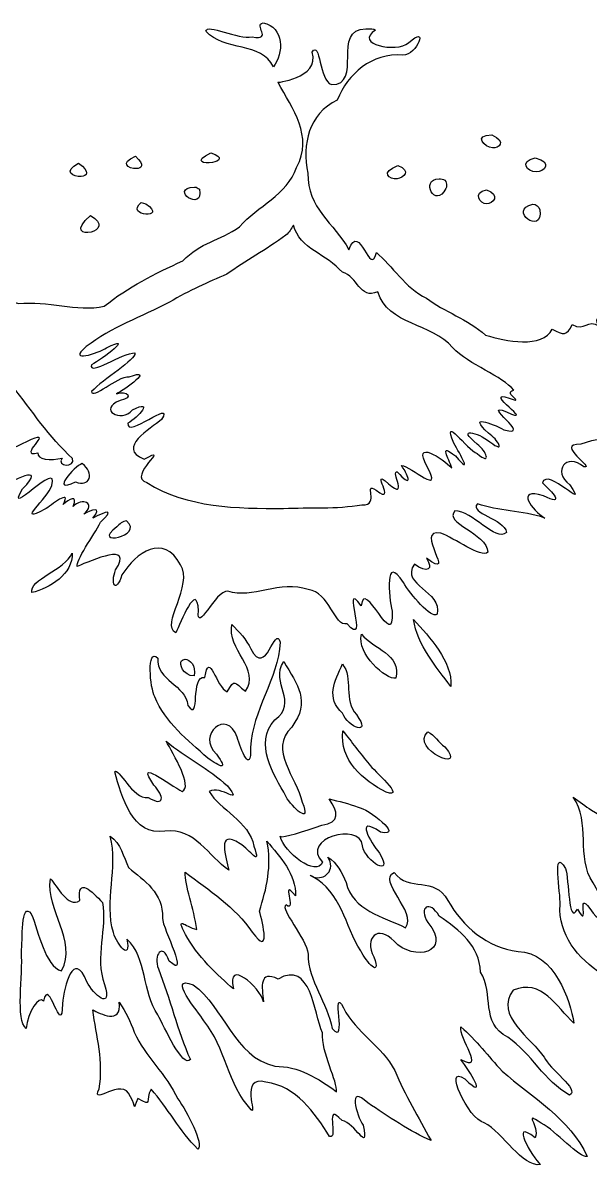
# Model space of a CAD drawing. Header units: centimetres. Extents: x -37.6 to 37.5, y -39.2 to 39.3.
# Drawn here: x -7.91 to 12.32, y -39.2 to 1.63 of the extents above; entities that cross this region are included whole.
import ezdxf

# ---------------------------------------------------------------- set-up
doc = ezdxf.new("R2010")
doc.units = ezdxf.units.CM
doc.header["$MEASUREMENT"] = 0
doc.layers.add('Layer 1', color=7, linetype='Continuous')

msp = doc.modelspace()

# ---------------------------------------------------------------- linework, layer by layer
at = {"layer": 'Layer 1'}
for points, knots in [([(4.32551, 1.42197), (3.07666, 1.41644), (4.24859, -0.59005), (3.09354, -0.57067), (3.09354, -0.57067), (2.64739, -0.44203), (2.70664, 1.04282), (2.40149, 0.58854), (2.40149, 0.58854), (2.70248, -0.36664), (1.03323, -0.50756), (1.19681, -0.49294), (1.19681, -0.49294), (1.68998, -1.43785), (2.46394, -2.41916), (1.84917, -3.52407), (1.84917, -3.52407), (1.50973, -4.51915), (0.46534, -4.89758), (-0.17985, -5.64239), (-0.17985, -5.64239), (-0.87545, -6.14561), (-1.59328, -6.19553), (-2.21053, -6.86278), (-2.21053, -6.86278), (-3.20404, -7.31278), (-4.15653, -7.79218), (-5.0085, -8.47922), (-5.0085, -8.47922), (-5.9918, -8.68907), (-7.03631, -8.27242), (-8.07023, -8.38331), (-8.07023, -8.38331), (-9.13919, -8.04984), (-10.08104, -7.3873), (-10.81363, -6.54694), (-10.81363, -6.54694), (-11.46594, -6.21859), (-11.84337, -5.07568), (-12.13324, -4.89081), (-12.13324, -4.89081), (-12.53379, -5.13219), (-12.8932, -5.01255), (-12.29116, -4.83211), (-12.29116, -4.83211), (-12.74977, -4.61705), (-11.82632, -4.47717), (-12.57393, -4.42945), (-12.57393, -4.42945), (-13.98255, -4.62125), (-15.37026, -4.97761), (-16.75021, -5.32738), (-16.75021, -5.32738), (-18.39389, -5.89374), (-20.09518, -6.28352), (-21.72107, -6.90248), (-21.72107, -6.90248), (-23.48443, -7.74219), (-25.219, -8.64829), (-26.98959, -9.47721), (-26.98959, -9.47721), (-28.10614, -10.09087), (-29.12952, -10.87493), (-30.26877, -11.4591), (-30.26877, -11.4591), (-31.18378, -12.01604), (-32.19524, -12.44201), (-33.00638, -13.15078), (-33.00638, -13.15078), (-33.45545, -13.63237), (-33.32426, -13.55262), (-32.81952, -13.37485), (-32.81952, -13.37485), (-31.84177, -13.35901), (-33.37884, -14.40396), (-32.52021, -13.95776), (-32.52021, -13.95776), (-32.06773, -13.70918), (-32.82122, -14.54251), (-32.21842, -14.19671), (-32.21842, -14.19671), (-31.66727, -14.63406), (-33.84808, -15.56233), (-32.5475, -15.07066), (-32.5475, -15.07066), (-31.89177, -14.30971), (-31.21713, -15.2365), (-30.60529, -15.15913), (-30.60529, -15.15913), (-30.33993, -15.60682), (-30.95026, -15.98865), (-30.24149, -15.58825), (-30.24149, -15.58825), (-29.57076, -15.68891), (-29.20047, -16.0867), (-28.76313, -16.35389), (-28.76313, -16.35389), (-27.92005, -16.03223), (-27.55175, -15.10422), (-26.91766, -14.51338), (-26.91766, -14.51338), (-26.31015, -13.80974), (-25.68691, -13.11646), (-24.99943, -12.48932), (-24.99943, -12.48932), (-26.333, -13.13413), (-27.34735, -14.24734), (-28.5589, -15.07397), (-28.5589, -15.07397), (-27.27804, -13.3383), (-25.30797, -12.3368), (-23.51363, -11.22511), (-23.51363, -11.22511), (-22.50809, -10.635), (-21.61584, -9.85575), (-20.43371, -9.66903), (-20.43371, -9.66903), (-19.42939, -9.04605), (-18.68796, -7.90048), (-17.39679, -7.84506), (-17.39679, -7.84506), (-16.18059, -7.82628), (-15.03203, -7.22123), (-13.81251, -7.43826), (-13.81251, -7.43826), (-12.51014, -7.5512), (-11.23698, -7.969), (-10.20177, -8.78681), (-10.20177, -8.78681), (-9.48193, -9.52649), (-9.23188, -10.71364), (-8.29016, -11.31523), (-8.29016, -11.31523), (-7.59922, -12.20388), (-6.97407, -13.14316), (-6.14042, -13.9098), (-6.14042, -13.9098), (-6.02845, -14.25576), (-6.73538, -14.19586), (-6.5067, -13.89823), (-6.5067, -13.89823), (-6.92236, -13.99354), (-7.42509, -13.95785), (-7.37569, -13.70971), (-7.37569, -13.70971), (-8.15456, -13.90551), (-6.78395, -12.86954), (-7.60803, -13.22685), (-7.60803, -13.22685), (-8.45068, -13.63317), (-9.40703, -14.04247), (-10.08767, -14.6432), (-10.08767, -14.6432), (-9.80874, -14.81274), (-8.67355, -14.03932), (-9.1732, -14.7325), (-9.1732, -14.7325), (-8.44948, -14.35686), (-8.68063, -14.88041), (-8.8466, -15.01527), (-8.8466, -15.01527), (-8.3258, -14.71717), (-6.99481, -14.04239), (-7.92387, -14.99625), (-7.92387, -14.99625), (-8.61439, -16.16931), (-6.56885, -13.87033), (-6.88125, -14.87222), (-6.88125, -14.87222), (-6.99347, -15.32829), (-8.23796, -16.30767), (-7.12599, -15.71889), (-7.12599, -15.71889), (-6.91924, -15.61376), (-6.15815, -14.94516), (-6.46867, -15.5527), (-6.46867, -15.5527), (-6.26584, -15.37374), (-5.93462, -15.16905), (-6.12058, -15.62794), (-6.12058, -15.62794), (-5.80942, -15.28536), (-5.26773, -15.50245), (-5.73941, -15.90079), (-5.73941, -15.90079), (-5.47843, -15.73776), (-5.0411, -15.58731), (-5.41116, -16.03887), (-5.41116, -16.03887), (-4.91112, -15.7734), (-4.63208, -15.70251), (-5.13831, -16.18852), (-5.13831, -16.18852), (-5.37402, -16.64936), (-6.05366, -17.58219), (-5.97009, -17.76362), (-5.97009, -17.76362), (-5.45188, -17.54747), (-3.93253, -16.86007), (-4.60418, -17.89095), (-4.60418, -17.89095), (-4.79891, -18.36125), (-4.59506, -18.76745), (-4.38011, -18.06789), (-4.38011, -18.06789), (-3.88096, -17.26514), (-2.89879, -16.56218), (-2.28907, -17.70905), (-2.28907, -17.70905), (-1.81073, -18.39354), (-3.01234, -19.88684), (-2.46188, -20.12916), (-2.46188, -20.12916), (-2.28061, -19.78832), (-1.69354, -18.21999), (-1.65159, -19.3536), (-1.65159, -19.3536), (-1.71097, -20.20772), (-1.05726, -18.61655), (-0.60235, -18.64501), (-0.60235, -18.64501), (0.27108, -18.95124), (1.26245, -18.22483), (2.26425, -18.59044), (2.26425, -18.59044), (3.03042, -18.66892), (3.18927, -19.92731), (3.65497, -19.81083), (3.65497, -19.81083), (4.48822, -20.77225), (3.38312, -18.11962), (4.1552, -19.17004), (4.1552, -19.17004), (4.24784, -18.08534), (5.35887, -20.92598), (5.25405, -19.35773), (5.25405, -19.35773), (5.14869, -18.85676), (4.97375, -17.26056), (5.65919, -18.34239), (5.65919, -18.34239), (5.89982, -18.74625), (6.65799, -19.65103), (6.86139, -19.47266), (6.86139, -19.47266), (7.06488, -18.63339), (5.5347, -18.44733), (6.05193, -17.68259), (6.05193, -17.68259), (6.51133, -18.01081), (6.76156, -17.88115), (6.47774, -17.46762), (6.47774, -17.46762), (7.65339, -18.32868), (5.9694, -16.36399), (6.99864, -16.57961), (6.99864, -16.57961), (7.47653, -16.7435), (8.42631, -17.47624), (8.67544, -17.25843), (8.67544, -17.25843), (8.63005, -16.55428), (7.06296, -16.22369), (7.4997, -15.77924), (7.4997, -15.77924), (8.11591, -15.76249), (8.93014, -16.90354), (9.33855, -16.5548), (9.33855, -16.5548), (9.25802, -16.0374), (7.99154, -15.88566), (8.29841, -15.52871), (8.29841, -15.52871), (9.05343, -15.80627), (9.87054, -15.74968), (10.70446, -16.03638), (10.70446, -16.03638), (10.24563, -15.76441), (9.63263, -14.93261), (10.65402, -15.24511), (10.65402, -15.24511), (11.46557, -15.64555), (10.96029, -15.07831), (10.61516, -14.7854), (10.61516, -14.7854), (10.78131, -14.17765), (12.30966, -15.88574), (11.59743, -14.85733), (11.59743, -14.85733), (10.95331, -14.35777), (11.46388, -13.69619), (12.09435, -14.20662), (12.09435, -14.20662), (12.5511, -14.30981), (11.0109, -13.3633), (11.98438, -13.40543), (11.98438, -13.40543), (12.99995, -13.00987), (14.14047, -13.28449), (15.12879, -12.89363), (15.12879, -12.89363), (15.93695, -12.58856), (17.17851, -13.02971), (17.60347, -12.73488), (17.60347, -12.73488), (18.14689, -13.41495), (18.89772, -13.73794), (19.72344, -13.94204), (19.72344, -13.94204), (20.13342, -14.13785), (20.38802, -14.3675), (19.79868, -14.11319), (19.79868, -14.11319), (19.40155, -13.92995), (18.77771, -14.15318), (19.49937, -14.39844), (19.49937, -14.39844), (19.8347, -14.4569), (21.06395, -15.07203), (20.51884, -15.05163), (20.51884, -15.05163), (20.09311, -14.75187), (19.43481, -15.05163), (20.14677, -15.37492), (20.14677, -15.37492), (21.24581, -16.07472), (21.88697, -17.26628), (22.92407, -18.0406), (22.92407, -18.0406), (23.48124, -18.77), (24.31742, -19.18327), (24.91506, -19.84225), (24.91506, -19.84225), (25.01895, -20.16478), (24.15686, -20.08157), (24.75962, -20.5467), (24.75962, -20.5467), (25.21485, -21.05306), (26.25113, -21.27502), (25.68401, -22.06392), (25.68401, -22.06392), (24.85847, -21.47389), (25.91286, -22.97876), (26.22475, -23.10406), (26.22475, -23.10406), (27.08224, -23.86504), (28.26755, -24.33003), (29.09548, -25.04048), (29.09548, -25.04048), (29.13914, -24.02745), (28.60539, -23.08377), (28.5167, -22.07632), (28.5167, -22.07632), (28.36799, -20.85878), (28.08705, -19.63345), (27.3608, -18.61937), (27.3608, -18.61937), (26.0516, -16.43503), (24.65579, -14.24979), (22.79343, -12.49179), (22.79343, -12.49179), (20.98702, -11.01302), (19.06636, -9.63052), (16.87338, -8.78432), (16.87338, -8.78432), (15.967, -8.4709), (15.09211, -7.97698), (14.12585, -7.9021), (14.12585, -7.9021), (13.7828, -8.02227), (14.7377, -8.14239), (14.17629, -8.4445), (14.17629, -8.4445), (13.96835, -8.82491), (13.50411, -8.64819), (13.89517, -9.04229), (13.89517, -9.04229), (13.38259, -8.97838), (13.14478, -8.94562), (12.96996, -9.08115), (12.96996, -9.08115), (12.77947, -8.8389), (12.40111, -8.80173), (12.63179, -9.19442), (12.63179, -9.19442), (12.23536, -8.89719), (12.1334, -9.40772), (11.68094, -9.12993), (11.68094, -9.12993), (11.50014, -9.54534), (11.35566, -9.51198), (10.96822, -9.29281), (10.96822, -9.29281), (10.61334, -10.00717), (9.2967, -9.71614), (8.58862, -9.5144), (8.58862, -9.5144), (7.94236, -8.93265), (7.11627, -8.68115), (6.48022, -8.18735), (6.48022, -8.18735), (5.72525, -7.82943), (5.25771, -7.02873), (4.69676, -6.56264), (4.69676, -6.56264), (4.48619, -7.51468), (4.08979, -5.40707), (3.71615, -6.46177), (3.71615, -6.46177), (3.19675, -5.51081), (2.2163, -4.98237), (2.25433, -3.7316), (2.25433, -3.7316), (2.04778, -2.69341), (2.2676, -1.62482), (3.29778, -1.12297), (3.29778, -1.12297), (3.68158, -0.18961), (4.52659, 0.56983), (5.63686, 0.48024), (5.63686, 0.48024), (6.15147, 0.47455), (6.59523, 1.61661), (5.84605, 0.91598), (5.84605, 0.91598), (5.40565, 0.55016), (3.87311, 0.87129), (4.66948, 1.37652), (4.66948, 1.37652), (4.58938, 1.4268), (4.47889, 1.41272), (4.38671, 1.42034), (4.38671, 1.42034), (4.36565, 1.42128), (4.34535, 1.42208), (4.32553, 1.42199), (4.32553, 1.42199), (4.32553, 1.42199), (4.32551, 1.42197), (4.32551, 1.42197)], [0, 0, 0, 0, 0.00900901, 0.00900901, 0.00900901, 0.00900901, 0.01801802, 0.01801802, 0.01801802, 0.01801802, 0.02702703, 0.02702703, 0.02702703, 0.02702703, 0.03603604, 0.03603604, 0.03603604, 0.03603604, 0.04504505, 0.04504505, 0.04504505, 0.04504505, 0.05405405, 0.05405405, 0.05405405, 0.05405405, 0.06306306, 0.06306306, 0.06306306, 0.06306306, 0.07207207, 0.07207207, 0.07207207, 0.07207207, 0.08108108, 0.08108108, 0.08108108, 0.08108108, 0.09009009, 0.09009009, 0.09009009, 0.09009009, 0.0990991, 0.0990991, 0.0990991, 0.0990991, 0.10810811, 0.10810811, 0.10810811, 0.10810811, 0.11711712, 0.11711712, 0.11711712, 0.11711712, 0.12612613, 0.12612613, 0.12612613, 0.12612613, 0.13513514, 0.13513514, 0.13513514, 0.13513514, 0.14414414, 0.14414414, 0.14414414, 0.14414414, 0.15315315, 0.15315315, 0.15315315, 0.15315315, 0.16216216, 0.16216216, 0.16216216, 0.16216216, 0.17117117, 0.17117117, 0.17117117, 0.17117117, 0.18018018, 0.18018018, 0.18018018, 0.18018018, 0.18918919, 0.18918919, 0.18918919, 0.18918919, 0.1981982, 0.1981982, 0.1981982, 0.1981982, 0.20720721, 0.20720721, 0.20720721, 0.20720721, 0.21621622, 0.21621622, 0.21621622, 0.21621622, 0.22522523, 0.22522523, 0.22522523, 0.22522523, 0.23423423, 0.23423423, 0.23423423, 0.23423423, 0.24324324, 0.24324324, 0.24324324, 0.24324324, 0.25225225, 0.25225225, 0.25225225, 0.25225225, 0.26126126, 0.26126126, 0.26126126, 0.26126126, 0.27027027, 0.27027027, 0.27027027, 0.27027027, 0.27927928, 0.27927928, 0.27927928, 0.27927928, 0.28828829, 0.28828829, 0.28828829, 0.28828829, 0.2972973, 0.2972973, 0.2972973, 0.2972973, 0.30630631, 0.30630631, 0.30630631, 0.30630631, 0.31531532, 0.31531532, 0.31531532, 0.31531532, 0.32432432, 0.32432432, 0.32432432, 0.32432432, 0.33333333, 0.33333333, 0.33333333, 0.33333333, 0.34234234, 0.34234234, 0.34234234, 0.34234234, 0.35135135, 0.35135135, 0.35135135, 0.35135135, 0.36036036, 0.36036036, 0.36036036, 0.36036036, 0.36936937, 0.36936937, 0.36936937, 0.36936937, 0.37837838, 0.37837838, 0.37837838, 0.37837838, 0.38738739, 0.38738739, 0.38738739, 0.38738739, 0.3963964, 0.3963964, 0.3963964, 0.3963964, 0.40540541, 0.40540541, 0.40540541, 0.40540541, 0.41441441, 0.41441441, 0.41441441, 0.41441441, 0.42342342, 0.42342342, 0.42342342, 0.42342342, 0.43243243, 0.43243243, 0.43243243, 0.43243243, 0.44144144, 0.44144144, 0.44144144, 0.44144144, 0.45045045, 0.45045045, 0.45045045, 0.45045045, 0.45945946, 0.45945946, 0.45945946, 0.45945946, 0.46846847, 0.46846847, 0.46846847, 0.46846847, 0.47747748, 0.47747748, 0.47747748, 0.47747748, 0.48648649, 0.48648649, 0.48648649, 0.48648649, 0.4954955, 0.4954955, 0.4954955, 0.4954955, 0.5045045, 0.5045045, 0.5045045, 0.5045045, 0.51351351, 0.51351351, 0.51351351, 0.51351351, 0.52252252, 0.52252252, 0.52252252, 0.52252252, 0.53153153, 0.53153153, 0.53153153, 0.53153153, 0.54054054, 0.54054054, 0.54054054, 0.54054054, 0.54954955, 0.54954955, 0.54954955, 0.54954955, 0.55855856, 0.55855856, 0.55855856, 0.55855856, 0.56756757, 0.56756757, 0.56756757, 0.56756757, 0.57657658, 0.57657658, 0.57657658, 0.57657658, 0.58558559, 0.58558559, 0.58558559, 0.58558559, 0.59459459, 0.59459459, 0.59459459, 0.59459459, 0.6036036, 0.6036036, 0.6036036, 0.6036036, 0.61261261, 0.61261261, 0.61261261, 0.61261261, 0.62162162, 0.62162162, 0.62162162, 0.62162162, 0.63063063, 0.63063063, 0.63063063, 0.63063063, 0.63963964, 0.63963964, 0.63963964, 0.63963964, 0.64864865, 0.64864865, 0.64864865, 0.64864865, 0.65765766, 0.65765766, 0.65765766, 0.65765766, 0.66666667, 0.66666667, 0.66666667, 0.66666667, 0.67567568, 0.67567568, 0.67567568, 0.67567568, 0.68468468, 0.68468468, 0.68468468, 0.68468468, 0.69369369, 0.69369369, 0.69369369, 0.69369369, 0.7027027, 0.7027027, 0.7027027, 0.7027027, 0.71171171, 0.71171171, 0.71171171, 0.71171171, 0.72072072, 0.72072072, 0.72072072, 0.72072072, 0.72972973, 0.72972973, 0.72972973, 0.72972973, 0.73873874, 0.73873874, 0.73873874, 0.73873874, 0.74774775, 0.74774775, 0.74774775, 0.74774775, 0.75675676, 0.75675676, 0.75675676, 0.75675676, 0.76576577, 0.76576577, 0.76576577, 0.76576577, 0.77477477, 0.77477477, 0.77477477, 0.77477477, 0.78378378, 0.78378378, 0.78378378, 0.78378378, 0.79279279, 0.79279279, 0.79279279, 0.79279279, 0.8018018, 0.8018018, 0.8018018, 0.8018018, 0.81081081, 0.81081081, 0.81081081, 0.81081081, 0.81981982, 0.81981982, 0.81981982, 0.81981982, 0.82882883, 0.82882883, 0.82882883, 0.82882883, 0.83783784, 0.83783784, 0.83783784, 0.83783784, 0.84684685, 0.84684685, 0.84684685, 0.84684685, 0.85585586, 0.85585586, 0.85585586, 0.85585586, 0.86486486, 0.86486486, 0.86486486, 0.86486486, 0.87387387, 0.87387387, 0.87387387, 0.87387387, 0.88288288, 0.88288288, 0.88288288, 0.88288288, 0.89189189, 0.89189189, 0.89189189, 0.89189189, 0.9009009, 0.9009009, 0.9009009, 0.9009009, 0.90990991, 0.90990991, 0.90990991, 0.90990991, 0.91891892, 0.91891892, 0.91891892, 0.91891892, 0.92792793, 0.92792793, 0.92792793, 0.92792793, 0.93693694, 0.93693694, 0.93693694, 0.93693694, 0.94594595, 0.94594595, 0.94594595, 0.94594595, 0.95495495, 0.95495495, 0.95495495, 0.95495495, 0.96396396, 0.96396396, 0.96396396, 0.96396396, 0.97297297, 0.97297297, 0.97297297, 0.97297297, 0.98198198, 0.98198198, 0.98198198, 0.98198198, 1, 1, 1, 1]), ([(0.66104, 1.63115), (0.28619, 1.57531), (1.03158, 1.00019), (0.26665, 1.12844), (0.26665, 1.12844), (-0.24348, 1.02808), (-1.33985, 1.62773), (-1.38865, 1.33184), (-1.38865, 1.33184), (-0.75037, 0.61599), (0.61872, 0.95367), (1.02319, 0.06267), (1.02319, 0.06267), (1.40198, 0.5387), (1.40315, 1.48761), (0.66104, 1.63115)], [0, 0, 0, 0, 0.2, 0.2, 0.2, 0.2, 0.4, 0.4, 0.4, 0.4, 0.6, 0.6, 0.6, 0.6, 1, 1, 1, 1]), ([(8.81516, -2.36819), (8.13726, -2.36667), (8.55655, -2.81643), (8.83914, -2.83121), (8.83914, -2.83121), (9.06639, -2.84309), (9.35782, -2.60756), (8.81516, -2.36819)], [0, 0, 0, 0, 0.33333333, 0.33333333, 0.33333333, 0.33333333, 1, 1, 1, 1]), ([(-3.89641, -3.12969), (-4.49469, -3.36555), (-4.13181, -3.57327), (-3.87078, -3.56873), (-3.87078, -3.56873), (-3.67638, -3.56535), (-3.5384, -3.44413), (-3.89641, -3.12969)], [0, 0, 0, 0, 0.33333333, 0.33333333, 0.33333333, 0.33333333, 1, 1, 1, 1]), ([(-1.20593, -3.00154), (-1.85265, -3.32384), (-1.44745, -3.4045), (-1.1464, -3.34715), (-1.1464, -3.34715), (-0.9071, -3.30156), (-0.7337, -3.16864), (-1.20593, -3.00154)], [0, 0, 0, 0, 0.33333333, 0.33333333, 0.33333333, 0.33333333, 1, 1, 1, 1]), ([(10.36298, -3.18261), (9.76301, -3.31958), (10.08646, -3.67843), (10.3887, -3.68671), (10.3887, -3.68671), (10.69186, -3.69501), (11.00089, -3.34496), (10.36298, -3.18261)], [0, 0, 0, 0, 0.33333333, 0.33333333, 0.33333333, 0.33333333, 1, 1, 1, 1]), ([(-5.92378, -3.3703), (-6.5095, -3.66808), (-6.10309, -3.86914), (-5.82952, -3.84903), (-5.82952, -3.84903), (-5.62259, -3.83382), (-5.49161, -3.69193), (-5.92378, -3.3703)], [0, 0, 0, 0, 0.33333333, 0.33333333, 0.33333333, 0.33333333, 1, 1, 1, 1]), ([(5.4657, -3.46125), (4.81732, -3.69385), (5.15635, -3.96726), (5.43676, -3.92923), (5.43676, -3.92923), (5.66033, -3.89891), (5.96182, -3.64773), (5.4657, -3.46125)], [0, 0, 0, 0, 0.33333333, 0.33333333, 0.33333333, 0.33333333, 1, 1, 1, 1]), ([(6.93083, -3.93585), (6.24488, -3.93488), (6.79112, -5.03783), (7.1764, -4.27898), (7.1764, -4.27898), (7.23398, -4.16353), (7.19875, -3.95527), (7.0408, -3.94412), (7.0408, -3.94412), (7.00094, -3.93838), (6.96457, -3.9359), (6.93083, -3.93585)], [0, 0, 0, 0, 0.25, 0.25, 0.25, 0.25, 0.5, 0.5, 0.5, 0.5, 1, 1, 1, 1]), ([(-1.77479, -4.22689), (-1.77887, -4.22694), (-1.78296, -4.22715), (-1.78719, -4.22772), (-1.78719, -4.22772), (-2.75178, -4.27884), (-1.44517, -5.16789), (-1.61521, -4.30213), (-1.61521, -4.30213), (-1.66887, -4.27972), (-1.71357, -4.22596), (-1.77479, -4.22689)], [0, 0, 0, 0, 0.25, 0.25, 0.25, 0.25, 0.5, 0.5, 0.5, 0.5, 1, 1, 1, 1]), ([(8.62334, -4.32115), (8.10782, -4.43677), (8.39964, -4.82023), (8.62995, -4.82634), (8.62995, -4.82634), (8.8413, -4.83194), (9.14844, -4.50868), (8.62334, -4.32115)], [0, 0, 0, 0, 0.33333333, 0.33333333, 0.33333333, 0.33333333, 1, 1, 1, 1]), ([(-3.68723, -4.77425), (-4.31054, -5.28768), (-2.6857, -5.37234), (-3.53179, -4.82965), (-3.53179, -4.82965), (-3.53179, -4.82965), (-3.68723, -4.77425), (-3.68723, -4.77425)], [0, 0, 0, 0, 0.33333333, 0.33333333, 0.33333333, 0.33333333, 1, 1, 1, 1]), ([(10.27864, -4.83874), (9.34042, -5.02878), (10.64637, -6.00446), (10.52917, -5.03387), (10.52917, -5.03387), (10.4911, -4.93081), (10.39671, -4.8351), (10.27864, -4.83874)], [0, 0, 0, 0, 0.33333333, 0.33333333, 0.33333333, 0.33333333, 1, 1, 1, 1]), ([(-5.50458, -5.24305), (-6.11102, -5.77469), (-5.77463, -5.90925), (-5.4806, -5.83175), (-5.4806, -5.83175), (-5.21653, -5.76214), (-4.98664, -5.52151), (-5.50458, -5.24305)], [0, 0, 0, 0, 0.33333333, 0.33333333, 0.33333333, 0.33333333, 1, 1, 1, 1]), ([(1.73591, -5.58205), (1.96443, -6.44106), (2.92849, -6.62116), (3.48216, -7.2696), (3.48216, -7.2696), (4.03466, -7.39609), (4.08877, -8.25817), (4.74803, -7.96496), (4.74803, -7.96496), (5.09505, -9.16541), (6.68595, -9.06624), (7.41371, -9.9576), (7.41371, -9.9576), (7.99859, -10.57267), (9.20378, -10.97403), (9.5957, -11.47317), (9.5957, -11.47317), (9.15466, -11.5626), (10.09646, -12.00303), (9.4262, -11.75594), (9.4262, -11.75594), (8.4209, -11.4322), (10.46658, -12.77593), (9.34021, -12.24707), (9.34021, -12.24707), (8.33407, -11.84521), (10.3598, -13.21767), (9.24099, -12.88372), (9.24099, -12.88372), (8.8035, -12.66165), (7.92524, -12.3042), (8.69115, -13.00444), (8.69115, -13.00444), (9.0309, -13.2372), (9.33932, -13.77057), (8.74241, -13.3178), (8.74241, -13.3178), (8.30868, -12.97213), (7.51742, -12.77812), (8.29345, -13.40131), (8.29345, -13.40131), (8.63226, -13.64635), (8.8154, -14.18528), (8.28766, -13.73783), (8.28766, -13.73783), (7.94272, -13.59649), (7.01777, -12.29638), (7.45753, -13.36576), (7.45753, -13.36576), (7.68865, -13.76808), (8.15845, -14.5759), (7.51871, -13.82299), (7.51871, -13.82299), (6.89679, -13.31325), (7.28312, -13.92219), (7.38973, -14.25459), (7.38973, -14.25459), (7.06901, -13.9147), (5.95984, -13.18666), (6.50586, -14.20415), (6.50586, -14.20415), (7.11309, -15.29015), (5.93248, -14.18944), (5.58726, -14.15868), (5.58726, -14.15868), (5.90818, -14.60909), (5.95472, -14.97878), (5.43678, -14.38936), (5.43678, -14.38936), (5.19658, -14.31832), (5.86101, -15.44829), (5.13003, -14.81435), (5.13003, -14.81435), (4.39775, -14.14546), (5.48779, -15.64506), (4.68768, -15.0442), (4.68768, -15.0442), (4.19095, -14.69605), (4.8528, -15.60605), (4.18084, -15.56344), (4.18084, -15.56344), (3.26269, -15.72323), (2.317, -15.64795), (1.38618, -15.69573), (1.38618, -15.69573), (-0.26852, -15.70009), (-2.04332, -15.67897), (-3.48959, -14.77382), (-3.48959, -14.77382), (-4.2353, -14.55091), (-2.55539, -13.3754), (-3.58633, -13.93211), (-3.58633, -13.93211), (-4.59867, -13.53949), (-3.34984, -12.85448), (-2.96291, -12.51576), (-2.96291, -12.51576), (-2.48808, -11.75762), (-4.25041, -13.22579), (-4.16676, -12.65632), (-4.16676, -12.65632), (-3.79603, -12.44128), (-3.20335, -11.78101), (-4.00718, -12.17511), (-4.00718, -12.17511), (-4.40065, -12.66449), (-5.26743, -12.1626), (-4.44457, -11.84273), (-4.44457, -11.84273), (-3.92077, -11.74571), (-4.20384, -11.47989), (-4.5719, -11.6013), (-4.5719, -11.6013), (-4.27765, -11.46588), (-3.16752, -10.65536), (-4.12542, -10.99855), (-4.12542, -10.99855), (-4.53811, -10.97097), (-5.45527, -11.83682), (-5.45909, -11.51945), (-5.45909, -11.51945), (-5.05205, -11.07712), (-3.86997, -10.38417), (-3.91789, -10.1461), (-3.91789, -10.1461), (-4.34889, -10.13241), (-5.56877, -10.98552), (-5.46736, -10.57109), (-5.46736, -10.57109), (-5.06417, -10.37178), (-3.88806, -9.44551), (-4.92827, -9.96338), (-4.92827, -9.96338), (-5.19505, -10.14249), (-6.3786, -10.54391), (-5.64926, -9.91625), (-5.64926, -9.91625), (-4.76011, -9.23119), (-3.6783, -8.85015), (-2.68677, -8.33951), (-2.68677, -8.33951), (-1.97024, -7.9112), (-1.30165, -7.6135), (-0.64038, -7.34071), (-0.64038, -7.34071), (0.0305, -6.85612), (0.75594, -6.46847), (1.47133, -5.94751), (1.47133, -5.94751), (1.57862, -5.84099), (1.66701, -5.71648), (1.73591, -5.58205)], [0, 0, 0, 0, 0.02564103, 0.02564103, 0.02564103, 0.02564103, 0.05128205, 0.05128205, 0.05128205, 0.05128205, 0.07692308, 0.07692308, 0.07692308, 0.07692308, 0.1025641, 0.1025641, 0.1025641, 0.1025641, 0.12820513, 0.12820513, 0.12820513, 0.12820513, 0.15384615, 0.15384615, 0.15384615, 0.15384615, 0.17948718, 0.17948718, 0.17948718, 0.17948718, 0.20512821, 0.20512821, 0.20512821, 0.20512821, 0.23076923, 0.23076923, 0.23076923, 0.23076923, 0.25641026, 0.25641026, 0.25641026, 0.25641026, 0.28205128, 0.28205128, 0.28205128, 0.28205128, 0.30769231, 0.30769231, 0.30769231, 0.30769231, 0.33333333, 0.33333333, 0.33333333, 0.33333333, 0.35897436, 0.35897436, 0.35897436, 0.35897436, 0.38461538, 0.38461538, 0.38461538, 0.38461538, 0.41025641, 0.41025641, 0.41025641, 0.41025641, 0.43589744, 0.43589744, 0.43589744, 0.43589744, 0.46153846, 0.46153846, 0.46153846, 0.46153846, 0.48717949, 0.48717949, 0.48717949, 0.48717949, 0.51282051, 0.51282051, 0.51282051, 0.51282051, 0.53846154, 0.53846154, 0.53846154, 0.53846154, 0.56410256, 0.56410256, 0.56410256, 0.56410256, 0.58974359, 0.58974359, 0.58974359, 0.58974359, 0.61538462, 0.61538462, 0.61538462, 0.61538462, 0.64102564, 0.64102564, 0.64102564, 0.64102564, 0.66666667, 0.66666667, 0.66666667, 0.66666667, 0.69230769, 0.69230769, 0.69230769, 0.69230769, 0.71794872, 0.71794872, 0.71794872, 0.71794872, 0.74358974, 0.74358974, 0.74358974, 0.74358974, 0.76923077, 0.76923077, 0.76923077, 0.76923077, 0.79487179, 0.79487179, 0.79487179, 0.79487179, 0.82051282, 0.82051282, 0.82051282, 0.82051282, 0.84615385, 0.84615385, 0.84615385, 0.84615385, 0.87179487, 0.87179487, 0.87179487, 0.87179487, 0.8974359, 0.8974359, 0.8974359, 0.8974359, 0.92307692, 0.92307692, 0.92307692, 0.92307692, 0.94871795, 0.94871795, 0.94871795, 0.94871795, 1, 1, 1, 1]), ([(-5.79562, -14.09337), (-5.33196, -14.43128), (-5.53113, -14.97318), (-6.03457, -14.7416), (-6.03457, -14.7416), (-6.96763, -15.19935), (-6.06841, -14.18711), (-5.79562, -14.09337)], [0, 0, 0, 0, 0.33333333, 0.33333333, 0.33333333, 0.33333333, 1, 1, 1, 1]), ([(-4.21309, -16.14141), (-3.5514, -16.67876), (-5.52644, -17.08007), (-4.56036, -16.34729), (-4.56036, -16.34729), (-4.46618, -16.25571), (-4.35451, -16.14797), (-4.21309, -16.14141)], [0, 0, 0, 0, 0.33333333, 0.33333333, 0.33333333, 0.33333333, 1, 1, 1, 1]), ([(-6.15199, -17.28986), (-6.40843, -17.89794), (-7.6929, -18.22345), (-7.59314, -18.69712), (-7.59314, -18.69712), (-6.95521, -18.54663), (-6.12313, -18.03232), (-6.15199, -17.28986)], [0, 0, 0, 0, 0.33333333, 0.33333333, 0.33333333, 0.33333333, 1, 1, 1, 1]), ([(-0.45683, -19.83152), (-0.64742, -20.69253), (0.58583, -21.46964), (0.031, -22.21029), (0.031, -22.21029), (-0.40467, -21.9074), (-0.32826, -21.74348), (-0.62302, -22.23675), (-0.62302, -22.23675), (-1.0214, -22.07611), (-1.26159, -20.73144), (-1.42173, -21.72495), (-1.42173, -21.72495), (-1.95575, -21.60733), (-1.56197, -23.38422), (-2.02531, -22.72127), (-2.02531, -22.72127), (-2.1032, -21.96945), (-3.15559, -21.85899), (-3.09687, -21.0329), (-3.09687, -21.0329), (-3.50343, -20.63291), (-3.38104, -22.12959), (-3.2027, -22.41452), (-3.2027, -22.41452), (-2.83495, -23.33897), (-2.0331, -23.95848), (-1.32002, -24.60064), (-1.32002, -24.60064), (-0.87039, -24.9227), (-0.56689, -25.06702), (-1.00996, -24.46421), (-1.00996, -24.46421), (-1.73563, -23.77611), (-0.63194, -22.80656), (-0.26417, -23.85732), (-0.26417, -23.85732), (-0.15632, -24.28569), (0.2453, -25.2237), (0.20629, -24.22608), (0.20629, -24.22608), (0.27872, -22.89465), (1.17857, -21.793), (1.26958, -20.469), (1.26958, -20.469), (1.07787, -19.81185), (0.75975, -21.77429), (0.21786, -20.7063), (0.21786, -20.7063), (0.05905, -20.37296), (-0.20263, -20.09512), (-0.45683, -19.83152)], [0, 0, 0, 0, 0.07142857, 0.07142857, 0.07142857, 0.07142857, 0.14285714, 0.14285714, 0.14285714, 0.14285714, 0.21428571, 0.21428571, 0.21428571, 0.21428571, 0.28571429, 0.28571429, 0.28571429, 0.28571429, 0.35714286, 0.35714286, 0.35714286, 0.35714286, 0.42857143, 0.42857143, 0.42857143, 0.42857143, 0.5, 0.5, 0.5, 0.5, 0.57142857, 0.57142857, 0.57142857, 0.57142857, 0.64285714, 0.64285714, 0.64285714, 0.64285714, 0.71428571, 0.71428571, 0.71428571, 0.71428571, 0.78571429, 0.78571429, 0.78571429, 0.78571429, 0.85714286, 0.85714286, 0.85714286, 0.85714286, 1, 1, 1, 1]), ([(6.01719, -19.6554), (6.16991, -20.5665), (6.8074, -21.34453), (7.35168, -22.04244), (7.35168, -22.04244), (7.40584, -21.14676), (6.59719, -20.29103), (6.01719, -19.6554)], [0, 0, 0, 0, 0.33333333, 0.33333333, 0.33333333, 0.33333333, 1, 1, 1, 1]), ([(4.16015, -20.18457), (3.99107, -20.88762), (5.04539, -21.81263), (5.38964, -21.75553), (5.38964, -21.75553), (5.60008, -20.89311), (4.58634, -20.69937), (4.16015, -20.18457)], [0, 0, 0, 0, 0.33333333, 0.33333333, 0.33333333, 0.33333333, 1, 1, 1, 1]), ([(-2.12288, -21.07589), (-2.15972, -21.07563), (-2.22571, -21.10684), (-2.24856, -21.1293), (-2.24856, -21.1293), (-2.36582, -21.24457), (-2.18398, -21.65942), (-1.80786, -21.67202), (-1.80786, -21.67202), (-1.72011, -21.28686), (-1.96323, -21.07686), (-2.12288, -21.07588), (-2.12288, -21.07588), (-2.12288, -21.07588), (-2.12288, -21.07589), (-2.12288, -21.07589)], [0, 0, 0, 0, 0.2, 0.2, 0.2, 0.2, 0.4, 0.4, 0.4, 0.4, 0.6, 0.6, 0.6, 0.6, 1, 1, 1, 1]), ([(1.38947, -21.15526), (0.89738, -21.94895), (1.9492, -22.58908), (1.07445, -23.24051), (1.07445, -23.24051), (0.30813, -24.09035), (1.03359, -25.16736), (1.47629, -25.97895), (1.47629, -25.97895), (1.67556, -26.35109), (2.41495, -27.03605), (2.04762, -26.17573), (2.04762, -26.17573), (1.86131, -25.26902), (0.83145, -24.32308), (1.67803, -23.496), (1.67803, -23.496), (2.36462, -22.56409), (1.88339, -21.99388), (1.38947, -21.15526)], [0, 0, 0, 0, 0.16666667, 0.16666667, 0.16666667, 0.16666667, 0.33333333, 0.33333333, 0.33333333, 0.33333333, 0.5, 0.5, 0.5, 0.5, 0.66666667, 0.66666667, 0.66666667, 0.66666667, 1, 1, 1, 1]), ([(3.48794, -21.24456), (3.20749, -21.86945), (2.88437, -22.45388), (3.4929, -23.00239), (3.4929, -23.00239), (3.66572, -23.50255), (4.56126, -23.84534), (3.98403, -23.04869), (3.98403, -23.04869), (3.51394, -22.54397), (3.87439, -21.7414), (3.48794, -21.24456)], [0, 0, 0, 0, 0.25, 0.25, 0.25, 0.25, 0.5, 0.5, 0.5, 0.5, 1, 1, 1, 1]), ([(3.50035, -23.63077), (3.3765, -24.68663), (4.21304, -25.3913), (5.05064, -25.82185), (5.05064, -25.82185), (5.78338, -26.05529), (4.58494, -25.0356), (4.43962, -24.81809), (4.43962, -24.81809), (4.11194, -24.4341), (3.81563, -24.02472), (3.50035, -23.63077)], [0, 0, 0, 0, 0.25, 0.25, 0.25, 0.25, 0.5, 0.5, 0.5, 0.5, 1, 1, 1, 1]), ([(6.52569, -23.66219), (5.88256, -24.30174), (7.98574, -25.17251), (7.13837, -24.20128), (7.13837, -24.20128), (6.91169, -24.04613), (6.78081, -23.78049), (6.52569, -23.66219)], [0, 0, 0, 0, 0.33333333, 0.33333333, 0.33333333, 0.33333333, 1, 1, 1, 1]), ([(-2.80501, -23.99871), (-2.53321, -24.46558), (-1.8485, -25.6437), (-2.22458, -25.79126), (-2.22458, -25.79126), (-2.67032, -25.58594), (-3.96265, -24.52517), (-3.23826, -25.56306), (-3.23826, -25.56306), (-2.88036, -25.95449), (-2.82337, -26.36839), (-3.43918, -26.00954), (-3.43918, -26.00954), (-4.02088, -26.07667), (-4.49847, -24.89376), (-4.63477, -25.0959), (-4.63477, -25.0959), (-4.39532, -25.96907), (-4.00322, -27.40957), (-2.84387, -27.20678), (-2.84387, -27.20678), (-1.76944, -27.07259), (-1.28706, -28.12311), (-0.56597, -28.60163), (-0.56597, -28.60163), (-0.66025, -28.17705), (-1.02388, -27.0811), (-0.16413, -27.65905), (-0.16413, -27.65905), (0.19339, -27.86634), (0.59813, -28.54314), (0.33031, -27.74669), (0.33031, -27.74669), (0.1542, -26.84713), (-0.89434, -26.45251), (-1.26215, -25.79291), (-1.26215, -25.79291), (-0.85563, -25.54499), (-0.02436, -26.3489), (-0.61309, -25.59613), (-0.61309, -25.59613), (-1.27209, -24.97703), (-2.11302, -24.57961), (-2.805, -23.99871), (-2.805, -23.99871), (-2.805, -23.99871), (-2.80501, -23.99871), (-2.80501, -23.99871)], [0, 0, 0, 0, 0.07692308, 0.07692308, 0.07692308, 0.07692308, 0.15384615, 0.15384615, 0.15384615, 0.15384615, 0.23076923, 0.23076923, 0.23076923, 0.23076923, 0.30769231, 0.30769231, 0.30769231, 0.30769231, 0.38461538, 0.38461538, 0.38461538, 0.38461538, 0.46153846, 0.46153846, 0.46153846, 0.46153846, 0.53846154, 0.53846154, 0.53846154, 0.53846154, 0.61538462, 0.61538462, 0.61538462, 0.61538462, 0.69230769, 0.69230769, 0.69230769, 0.69230769, 0.76923077, 0.76923077, 0.76923077, 0.76923077, 0.84615385, 0.84615385, 0.84615385, 0.84615385, 1, 1, 1, 1]), ([(3.01252, -26.05915), (3.331, -26.5265), (3.41856, -26.90332), (2.7562, -26.99594), (2.7562, -26.99594), (2.11739, -27.21028), (1.36971, -27.46641), (1.25882, -27.39364), (1.25882, -27.39364), (1.3918, -27.96139), (2.57388, -28.87493), (2.77273, -28.31637), (2.77273, -28.31637), (1.95944, -27.4797), (4.1069, -26.86147), (4.20231, -27.72933), (4.20231, -27.72933), (4.29506, -28.31137), (5.3475, -28.90364), (4.80258, -27.99143), (4.80258, -27.99143), (4.49674, -27.60879), (3.88851, -26.60654), (4.84806, -27.23985), (4.84806, -27.23985), (5.72668, -27.44558), (4.38783, -26.37974), (4.04521, -26.35515), (4.04521, -26.35515), (3.71152, -26.22285), (3.36085, -26.142), (3.01251, -26.05915), (3.01251, -26.05915), (3.01251, -26.05915), (3.01252, -26.05915), (3.01252, -26.05915)], [0, 0, 0, 0, 0.1, 0.1, 0.1, 0.1, 0.2, 0.2, 0.2, 0.2, 0.3, 0.3, 0.3, 0.3, 0.4, 0.4, 0.4, 0.4, 0.5, 0.5, 0.5, 0.5, 0.6, 0.6, 0.6, 0.6, 0.7, 0.7, 0.7, 0.7, 0.8, 0.8, 0.8, 0.8, 1, 1, 1, 1]), ([(11.71318, -25.99548), (12.34872, -26.903), (11.81306, -28.12137), (12.42177, -29.05307), (12.42177, -29.05307), (12.742, -29.43182), (13.00027, -31.01705), (12.30767, -29.97084), (12.30767, -29.97084), (11.80337, -29.24942), (12.3351, -30.80513), (11.86945, -29.98903), (11.86945, -29.98903), (11.52255, -30.61899), (11.5842, -28.91613), (11.43537, -28.54292), (11.43537, -28.54292), (10.94094, -27.69715), (11.2777, -29.46108), (11.24768, -29.82284), (11.24768, -29.82284), (11.17346, -30.90814), (11.88768, -31.74405), (12.74258, -32.3091), (12.74258, -32.3091), (13.34232, -32.69797), (13.10847, -32.45361), (12.93192, -31.98499), (12.93192, -31.98499), (12.7259, -30.72534), (14.14809, -33.00629), (13.79264, -31.75762), (13.79264, -31.75762), (13.79307, -31.27935), (13.46526, -29.75468), (14.26806, -30.6166), (14.26806, -30.6166), (14.71681, -30.71495), (15.47115, -32.04567), (15.228, -30.98784), (15.228, -30.98784), (15.16587, -29.90073), (14.6548, -28.96646), (14.21266, -28.03277), (14.21266, -28.03277), (14.25154, -26.8798), (13.06899, -26.95196), (12.37215, -26.46429), (12.37215, -26.46429), (12.14902, -26.313), (11.93713, -26.14559), (11.71317, -25.99548), (11.71317, -25.99548), (11.71317, -25.99548), (11.71318, -25.99548), (11.71318, -25.99548)], [0, 0, 0, 0, 0.06666667, 0.06666667, 0.06666667, 0.06666667, 0.13333333, 0.13333333, 0.13333333, 0.13333333, 0.2, 0.2, 0.2, 0.2, 0.26666667, 0.26666667, 0.26666667, 0.26666667, 0.33333333, 0.33333333, 0.33333333, 0.33333333, 0.4, 0.4, 0.4, 0.4, 0.46666667, 0.46666667, 0.46666667, 0.46666667, 0.53333333, 0.53333333, 0.53333333, 0.53333333, 0.6, 0.6, 0.6, 0.6, 0.66666667, 0.66666667, 0.66666667, 0.66666667, 0.73333333, 0.73333333, 0.73333333, 0.73333333, 0.8, 0.8, 0.8, 0.8, 0.86666667, 0.86666667, 0.86666667, 0.86666667, 1, 1, 1, 1]), ([(-4.79269, -27.39033), (-4.5091, -28.52356), (-5.01286, -29.71468), (-4.68355, -30.83074), (-4.68355, -30.83074), (-4.54518, -31.27292), (-4.05024, -31.8803), (-4.19986, -31.0639), (-4.19986, -31.0639), (-3.46779, -31.74278), (-3.67224, -32.9432), (-3.09357, -33.7643), (-3.09357, -33.7643), (-2.87197, -34.18556), (-2.21463, -35.68485), (-1.93602, -35.35759), (-1.93602, -35.35759), (-2.41526, -34.31632), (-2.6499, -33.18054), (-3.07869, -32.12141), (-3.07869, -32.12141), (-3.26874, -31.65431), (-2.93695, -31.13102), (-2.69174, -31.8436), (-2.69174, -31.8436), (-1.92483, -32.56516), (-2.92052, -30.68267), (-2.93731, -30.3148), (-2.93731, -30.3148), (-2.88586, -29.40315), (-3.60385, -28.9718), (-4.14282, -28.50902), (-4.14282, -28.50902), (-4.32695, -28.12227), (-4.41661, -27.64821), (-4.7927, -27.39033), (-4.7927, -27.39033), (-4.7927, -27.39033), (-4.79269, -27.39033), (-4.79269, -27.39033)], [0, 0, 0, 0, 0.09090909, 0.09090909, 0.09090909, 0.09090909, 0.18181818, 0.18181818, 0.18181818, 0.18181818, 0.27272727, 0.27272727, 0.27272727, 0.27272727, 0.36363636, 0.36363636, 0.36363636, 0.36363636, 0.45454545, 0.45454545, 0.45454545, 0.45454545, 0.54545455, 0.54545455, 0.54545455, 0.54545455, 0.63636364, 0.63636364, 0.63636364, 0.63636364, 0.72727273, 0.72727273, 0.72727273, 0.72727273, 0.81818182, 0.81818182, 0.81818182, 0.81818182, 1, 1, 1, 1]), ([(0.7925, -27.56727), (0.97592, -28.42823), (0.78051, -29.27924), (0.52296, -30.06097), (0.52296, -30.06097), (0.65709, -30.48838), (0.9292, -31.74683), (0.27161, -30.80924), (0.27161, -30.80924), (-0.34138, -29.91585), (-1.28061, -29.31571), (-2.127, -28.66694), (-2.127, -28.66694), (-2.13176, -29.15814), (-1.80826, -29.96956), (-1.71028, -30.71912), (-1.71028, -30.71912), (-2.15652, -30.60825), (-2.4664, -30.20716), (-2.10964, -30.89771), (-2.10964, -30.89771), (-1.71784, -31.63775), (-0.93902, -32.39046), (-0.40142, -32.83495), (-0.40142, -32.83495), (-0.66227, -31.71638), (0.55087, -32.7738), (0.67428, -33.30293), (0.67428, -33.30293), (0.60419, -32.73352), (0.51441, -32.16371), (1.18939, -32.48685), (1.18939, -32.48685), (2.36463, -31.80115), (2.46727, -33.69074), (2.7711, -34.40921), (2.7711, -34.40921), (2.72998, -35.09221), (3.32413, -36.17333), (3.27215, -36.5052), (3.27215, -36.5052), (2.64643, -36.03744), (1.89099, -35.57888), (1.07445, -35.59983), (1.07445, -35.59983), (-0.40135, -35.24445), (-0.72115, -33.49888), (-1.8401, -32.68776), (-1.8401, -32.68776), (-2.80724, -32.33196), (-1.65185, -33.64501), (-1.45232, -33.98339), (-1.45232, -33.98339), (-0.68108, -34.92489), (-0.6131, -36.2582), (0.23523, -37.14929), (0.23523, -37.14929), (0.45907, -37.40557), (-0.20883, -35.89138), (0.75447, -36.16785), (0.75447, -36.16785), (1.83843, -36.30933), (2.49657, -37.24589), (3.02575, -38.10758), (3.02575, -38.10758), (3.37403, -38.20676), (2.79918, -36.78783), (3.47306, -37.53955), (3.47306, -37.53955), (3.92975, -37.57223), (4.43886, -38.78387), (4.22216, -37.70078), (4.22216, -37.70078), (3.9898, -37.3479), (3.64955, -36.19783), (4.39001, -36.90455), (4.39001, -36.90455), (5.09864, -37.37079), (5.93159, -37.95854), (6.64393, -38.244), (6.64393, -38.244), (6.20119, -37.4264), (5.71225, -36.62297), (5.35161, -35.75526), (5.35161, -35.75526), (4.90481, -34.87499), (3.9673, -34.41608), (3.5235, -33.51209), (3.5235, -33.51209), (3.04421, -32.64313), (3.69649, -34.95754), (3.12249, -34.25127), (3.12249, -34.25127), (2.9423, -33.32998), (2.26759, -32.56003), (2.25846, -31.59799), (2.25846, -31.59799), (2.20604, -31.02423), (1.23315, -29.97481), (1.47463, -29.84347), (1.47463, -29.84347), (1.8983, -30.14309), (1.23112, -28.79973), (1.81197, -29.52101), (1.81197, -29.52101), (1.83985, -28.75232), (1.25471, -28.11679), (0.7925, -27.56723), (0.7925, -27.56723), (0.7925, -27.56723), (0.7925, -27.56727), (0.7925, -27.56727)], [0, 0, 0, 0, 0.03448276, 0.03448276, 0.03448276, 0.03448276, 0.06896552, 0.06896552, 0.06896552, 0.06896552, 0.10344828, 0.10344828, 0.10344828, 0.10344828, 0.13793103, 0.13793103, 0.13793103, 0.13793103, 0.17241379, 0.17241379, 0.17241379, 0.17241379, 0.20689655, 0.20689655, 0.20689655, 0.20689655, 0.24137931, 0.24137931, 0.24137931, 0.24137931, 0.27586207, 0.27586207, 0.27586207, 0.27586207, 0.31034483, 0.31034483, 0.31034483, 0.31034483, 0.34482759, 0.34482759, 0.34482759, 0.34482759, 0.37931034, 0.37931034, 0.37931034, 0.37931034, 0.4137931, 0.4137931, 0.4137931, 0.4137931, 0.44827586, 0.44827586, 0.44827586, 0.44827586, 0.48275862, 0.48275862, 0.48275862, 0.48275862, 0.51724138, 0.51724138, 0.51724138, 0.51724138, 0.55172414, 0.55172414, 0.55172414, 0.55172414, 0.5862069, 0.5862069, 0.5862069, 0.5862069, 0.62068966, 0.62068966, 0.62068966, 0.62068966, 0.65517241, 0.65517241, 0.65517241, 0.65517241, 0.68965517, 0.68965517, 0.68965517, 0.68965517, 0.72413793, 0.72413793, 0.72413793, 0.72413793, 0.75862069, 0.75862069, 0.75862069, 0.75862069, 0.79310345, 0.79310345, 0.79310345, 0.79310345, 0.82758621, 0.82758621, 0.82758621, 0.82758621, 0.86206897, 0.86206897, 0.86206897, 0.86206897, 0.89655172, 0.89655172, 0.89655172, 0.89655172, 0.93103448, 0.93103448, 0.93103448, 0.93103448, 1, 1, 1, 1]), ([(2.96539, -28.13861), (3.26407, -28.57478), (2.85265, -28.99916), (2.42961, -28.83397), (2.42961, -28.83397), (3.42557, -29.36548), (3.57451, -30.58655), (4.14031, -31.48228), (4.14031, -31.48228), (4.32872, -31.85965), (4.87987, -32.49932), (4.60912, -31.6956), (4.60912, -31.6956), (4.24866, -31.02355), (4.74892, -30.51995), (5.32763, -31.1408), (5.32763, -31.1408), (6.02978, -31.87657), (7.43452, -31.55901), (6.5257, -30.46859), (6.5257, -30.46859), (6.18091, -29.9206), (6.60344, -29.64436), (6.93746, -30.24369), (6.93746, -30.24369), (7.67795, -30.74625), (8.36992, -31.29441), (8.41003, -32.23551), (8.41003, -32.23551), (8.9087, -33.03507), (8.39135, -34.03881), (9.38155, -34.56302), (9.38155, -34.56302), (10.22919, -35.13646), (10.67627, -36.13461), (11.58669, -36.62512), (11.58669, -36.62512), (11.96846, -36.4469), (10.84521, -35.66367), (10.68132, -35.27988), (10.68132, -35.27988), (10.2341, -34.59944), (8.88866, -33.78381), (9.57255, -32.88705), (9.57255, -32.88705), (10.60255, -32.44713), (11.11475, -33.49146), (11.73635, -34.05866), (11.73635, -34.05866), (11.61583, -33.26041), (11.04327, -31.53216), (9.74949, -31.49799), (9.74949, -31.49799), (8.62509, -31.36961), (7.79395, -30.61797), (7.24339, -29.68312), (7.24339, -29.68312), (6.75509, -28.78851), (5.86824, -29.39611), (5.32681, -28.68763), (5.32681, -28.68763), (4.70741, -28.95696), (6.16964, -30.10946), (5.72865, -30.65381), (5.72865, -30.65381), (4.92721, -30.25074), (3.85674, -30.04318), (3.61446, -29.03737), (3.61446, -29.03737), (3.4693, -28.69647), (3.29764, -28.33496), (2.9654, -28.13861), (2.9654, -28.13861), (2.9654, -28.13861), (2.96539, -28.13861), (2.96539, -28.13861)], [0, 0, 0, 0, 0.05, 0.05, 0.05, 0.05, 0.1, 0.1, 0.1, 0.1, 0.15, 0.15, 0.15, 0.15, 0.2, 0.2, 0.2, 0.2, 0.25, 0.25, 0.25, 0.25, 0.3, 0.3, 0.3, 0.3, 0.35, 0.35, 0.35, 0.35, 0.4, 0.4, 0.4, 0.4, 0.45, 0.45, 0.45, 0.45, 0.5, 0.5, 0.5, 0.5, 0.55, 0.55, 0.55, 0.55, 0.6, 0.6, 0.6, 0.6, 0.65, 0.65, 0.65, 0.65, 0.7, 0.7, 0.7, 0.7, 0.75, 0.75, 0.75, 0.75, 0.8, 0.8, 0.8, 0.8, 0.85, 0.85, 0.85, 0.85, 0.9, 0.9, 0.9, 0.9, 1, 1, 1, 1]), ([(-6.92837, -28.90921), (-7.08844, -30.03673), (-5.96921, -31.09738), (-6.53067, -32.19749), (-6.53067, -32.19749), (-7.13007, -32.02271), (-7.3366, -30.81766), (-7.61298, -30.15523), (-7.61298, -30.15523), (-7.9932, -29.66737), (-7.91643, -31.15007), (-7.96273, -31.51783), (-7.96273, -31.51783), (-7.90064, -32.33342), (-8.1833, -33.96838), (-7.79158, -34.25048), (-7.79158, -34.25048), (-7.73983, -33.66634), (-7.33326, -33.0515), (-7.17064, -33.274), (-7.17064, -33.274), (-6.99489, -32.31629), (-6.52542, -34.67691), (-6.49761, -33.3666), (-6.49761, -33.3666), (-6.43807, -32.7207), (-6.10893, -31.42316), (-5.62614, -32.58525), (-5.62614, -32.58525), (-5.4029, -33.03444), (-4.7003, -33.65274), (-5.00106, -32.67785), (-5.00106, -32.67785), (-5.36072, -31.70514), (-4.89418, -30.65103), (-5.0763, -29.75503), (-5.0763, -29.75503), (-5.44319, -29.36981), (-5.98054, -28.79804), (-5.88245, -29.68475), (-5.88245, -29.68475), (-6.30172, -29.9758), (-6.70129, -29.15086), (-6.92838, -28.90919), (-6.92838, -28.90919), (-6.92838, -28.90919), (-6.92837, -28.90921), (-6.92837, -28.90921)], [0, 0, 0, 0, 0.07692308, 0.07692308, 0.07692308, 0.07692308, 0.15384615, 0.15384615, 0.15384615, 0.15384615, 0.23076923, 0.23076923, 0.23076923, 0.23076923, 0.30769231, 0.30769231, 0.30769231, 0.30769231, 0.38461538, 0.38461538, 0.38461538, 0.38461538, 0.46153846, 0.46153846, 0.46153846, 0.46153846, 0.53846154, 0.53846154, 0.53846154, 0.53846154, 0.61538462, 0.61538462, 0.61538462, 0.61538462, 0.69230769, 0.69230769, 0.69230769, 0.69230769, 0.76923077, 0.76923077, 0.76923077, 0.76923077, 0.84615385, 0.84615385, 0.84615385, 0.84615385, 1, 1, 1, 1]), ([(2.32956, -28.78353), (2.36255, -28.8041), (2.3956, -28.82011), (2.42878, -28.83314), (2.42878, -28.83314), (2.39662, -28.816), (2.36353, -28.79919), (2.32956, -28.78353)], [0, 0, 0, 0, 0.33333333, 0.33333333, 0.33333333, 0.33333333, 1, 1, 1, 1]), ([(-4.47188, -33.31535), (-4.37592, -34.14381), (-5.18108, -33.70573), (-5.41777, -33.58737), (-5.41777, -33.58737), (-5.2913, -34.52057), (-5.01644, -35.44754), (-5.19618, -36.39857), (-5.19618, -36.39857), (-5.51714, -37.09729), (-4.35747, -35.91243), (-4.07666, -36.68713), (-4.07666, -36.68713), (-3.83371, -37.06344), (-4.01423, -37.21411), (-3.80794, -36.75162), (-3.80794, -36.75162), (-3.24226, -37.06563), (-3.57827, -36.81097), (-3.3383, -36.41923), (-3.3383, -36.41923), (-2.75548, -37.06573), (-2.31473, -37.91322), (-1.67556, -38.55243), (-1.67556, -38.55243), (-1.44207, -38.41079), (-2.05475, -37.20618), (-2.38415, -36.76484), (-2.38415, -36.76484), (-2.7788, -35.88903), (-3.55851, -35.25793), (-3.93858, -34.38111), (-3.93858, -34.38111), (-4.06878, -34.0047), (-4.254, -33.64816), (-4.47188, -33.31534), (-4.47188, -33.31534), (-4.47188, -33.31534), (-4.47188, -33.31535), (-4.47188, -33.31535)], [0, 0, 0, 0, 0.09090909, 0.09090909, 0.09090909, 0.09090909, 0.18181818, 0.18181818, 0.18181818, 0.18181818, 0.27272727, 0.27272727, 0.27272727, 0.27272727, 0.36363636, 0.36363636, 0.36363636, 0.36363636, 0.45454545, 0.45454545, 0.45454545, 0.45454545, 0.54545455, 0.54545455, 0.54545455, 0.54545455, 0.63636364, 0.63636364, 0.63636364, 0.63636364, 0.72727273, 0.72727273, 0.72727273, 0.72727273, 0.81818182, 0.81818182, 0.81818182, 0.81818182, 1, 1, 1, 1]), ([(7.70887, -34.1926), (7.61645, -34.57592), (8.63226, -35.84178), (7.71383, -35.3609), (7.71383, -35.3609), (7.99505, -35.74488), (8.73198, -36.87841), (7.84612, -36.05295), (7.84612, -36.05295), (7.05003, -35.47245), (7.97426, -37.50777), (8.5423, -37.61234), (8.5423, -37.61234), (9.22651, -37.98016), (9.88819, -39.19719), (10.55313, -39.10972), (10.55313, -39.10972), (10.25123, -38.84713), (9.42045, -37.40829), (10.35387, -38.15308), (10.35387, -38.15308), (10.55391, -37.70843), (9.86861, -37.17678), (10.57794, -37.62639), (10.57794, -37.62639), (11.10227, -37.90762), (11.94105, -38.8901), (12.21505, -38.81454), (12.21505, -38.81454), (11.60225, -37.46918), (10.2495, -36.7066), (9.1773, -35.771), (9.1773, -35.771), (8.6901, -35.24282), (8.25406, -34.66912), (7.70886, -34.1926), (7.70886, -34.1926), (7.70886, -34.1926), (7.70887, -34.1926), (7.70887, -34.1926)], [0, 0, 0, 0, 0.09090909, 0.09090909, 0.09090909, 0.09090909, 0.18181818, 0.18181818, 0.18181818, 0.18181818, 0.27272727, 0.27272727, 0.27272727, 0.27272727, 0.36363636, 0.36363636, 0.36363636, 0.36363636, 0.45454545, 0.45454545, 0.45454545, 0.45454545, 0.54545455, 0.54545455, 0.54545455, 0.54545455, 0.63636364, 0.63636364, 0.63636364, 0.63636364, 0.72727273, 0.72727273, 0.72727273, 0.72727273, 0.81818182, 0.81818182, 0.81818182, 0.81818182, 1, 1, 1, 1])]:
    msp.add_open_spline(points, degree=3, knots=knots, dxfattribs=at)

doc.saveas('drawing.dxf')
